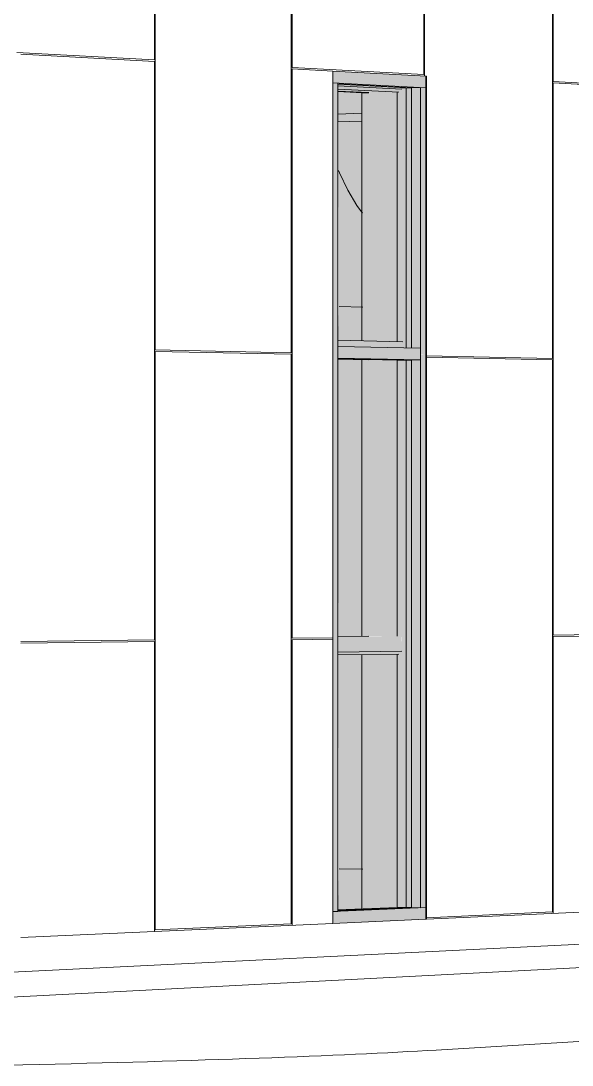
# Model space of a CAD drawing. Header units: inches. Extents: x 30681 to 92461, y -36095 to 66.
# Drawn here: x 92446.7011 to 92446.7454, y 65.9574 to 66.0412 of the extents above; entities that cross this region are included whole.
import ezdxf

# ---------------------------------------------------------------- set-up
doc = ezdxf.new("R2010")
doc.units = ezdxf.units.IN
doc.header["$MEASUREMENT"] = 0
for name, color, linetype, lineweight in [('A-GLAZ-CURT', 52, 'Continuous', 9), ('A-GLAZ-CWMG', 51, 'Continuous', 9), ('A-WALL-PATT', 111, 'Continuous', 13), ('Conc', 7, 'Continuous', 9), ('EOP-PR', 4, 'Continuous', 9), ('I-WALL', 2, 'Continuous', 13), ('L-SITE-WALL', 31, 'Continuous', 13), ('M-HVAC-DUCT', 70, 'Continuous', 9), ('S-BEAM', 12, 'Continuous', 9)]:
    doc.layers.add(name, color=color, linetype=linetype, lineweight=lineweight)

# ---------------------------------------------------------------- blocks, each defined once
blk = doc.blocks.new('FP_39-Looking North East Copy 1')
at = {"layer": 'A-WALL-PATT', "lineweight": 9}
for p, q in [((31213.922704, 66.038102), (31213.922704, 66.061252)), ((31213.922762, 66.01483), (31213.922762, 66.061247)), ((31213.933688, 66.014599), (31213.933688, 66.060294)), ((31213.933744, 66.037503), (31213.933744, 66.060289)), ((31213.944334, 66.036928), (31213.944334, 66.059365)), ((31213.944388, 66.036808), (31213.944388, 66.05936)), ((31213.954657, 66.014156), (31213.954657, 66.058464)), ((31213.954709, 66.036365), (31213.954709, 66.05846)), ((31213.922704, 66.038102), (31213.911664, 66.038701)), ((31213.911982, 66.038561), (31213.922704, 66.037981)), ((31213.922704, 65.99156), (31213.922704, 66.037981)), ((31213.944334, 66.036928), (31213.933744, 66.037503)), ((31213.933744, 66.037384), (31213.937033, 66.037206)), ((31213.933744, 65.991692), (31213.933744, 66.037384)), ((31213.944334, 66.036811), (31213.944334, 66.036811)), ((31213.964671, 66.035824), (31213.954709, 66.036365)), ((31213.954709, 66.03625), (31213.964671, 66.035711)), ((31213.954709, 65.991945), (31213.954709, 66.03625)), ((31213.933688, 66.014599), (31213.922762, 66.01483)), ((31213.922762, 65.968291), (31213.922762, 66.014709)), ((31213.933688, 66.01448), (31213.922762, 66.014709)), ((31213.933688, 65.968785), (31213.933688, 66.01448)), ((31213.954657, 66.014156), (31213.944551, 66.014369)), ((31213.954657, 66.014041), (31213.944551, 66.014252)), ((31213.954657, 65.969732), (31213.954657, 66.014041)), ((31213.922704, 65.99156), (31213.911982, 65.991431)), ((31213.937033, 65.991732), (31213.933744, 65.991692)), ((31213.933744, 65.991574), (31213.937033, 65.991614)), ((31213.933744, 65.968669), (31213.933744, 65.991574)), ((31213.964671, 65.992064), (31213.954709, 65.991945)), ((31213.954709, 65.991829), (31213.964671, 65.991951)), ((31213.954709, 65.969619), (31213.954709, 65.991829)), ((31213.911982, 65.991308), (31213.922704, 65.991439)), ((31213.922704, 65.968168), (31213.922704, 65.991439)), ((31213.944551, 65.969276), (31213.954657, 65.969732)), ((31213.954657, 65.969617), (31213.954657, 65.969617)), ((31213.954709, 65.969619), (31213.954709, 65.969619)), ((31213.922704, 65.968168), (31213.922704, 65.968168)), ((31213.922762, 65.968291), (31213.933688, 65.968785)), ((31213.922762, 65.968171), (31213.922762, 65.968171)), ((31213.933688, 65.968666), (31213.933688, 65.968666)), ((31213.933744, 65.968669), (31213.933744, 65.968669))]:
    blk.add_line(p, q, dxfattribs=at)

msp = doc.modelspace()

# ---------------------------------------------------------------- hatches: boundary and pattern name
at = {"layer": 'A-GLAZ-CURT', "transparency": 33554458}
for points in [[(92446.732485, 66.014979), (92446.732485, 66.035873), (92446.726578, 66.036183), (92446.726579, 66.036127), (92446.731701, 66.035858), (92446.731701, 66.035741), (92446.731461, 66.035511), (92446.731336, 66.035518), (92446.731336, 66.0155), (92446.731664, 66.015479), (92446.731701, 66.015407), (92446.731701, 66.014996), (92446.732136, 66.014986)], [(92446.731336, 66.0155), (92446.731336, 66.035518), (92446.728882, 66.035646), (92446.729069, 66.035474), (92446.729048, 66.035445), (92446.729153, 66.035428), (92446.728489, 66.035463), (92446.728489, 66.015565)], [(92446.728579, 66.018264), (92446.728542, 66.03321), (92446.72664, 66.033133), (92446.726674, 66.018315), (92446.728252, 66.018273)]]:
    msp.add_hatch(color=256, dxfattribs=at).paths.add_polyline_path(points, flags=0)
h = msp.add_hatch(color=256, dxfattribs=at)
h.paths.add_polyline_path([(92446.731701, 66.014996), (92446.731691, 66.01545), (92446.731623, 66.015494), (92446.72858, 66.015575), (92446.72858, 66.018265), (92446.726678, 66.018316), (92446.726579, 66.015109), (92446.72685, 66.015103)], flags=0)
h.paths.add_polyline_path([(92446.726585, 66.033121), (92446.728489, 66.033199), (92446.72849, 66.035463), (92446.729048, 66.035445), (92446.729069, 66.035474), (92446.728882, 66.035646), (92446.731491, 66.03554), (92446.731701, 66.035741), (92446.731701, 66.035864), (92446.731585, 66.035864), (92446.726579, 66.036127), (92446.726585, 66.033638)], flags=0)
at = {"layer": 'A-GLAZ-CURT', "transparency": 33554593}
for points in [[(92446.726578, 65.969827), (92446.732485, 65.970094), (92446.732485, 66.014022), (92446.726579, 66.014133), (92446.72658, 66.014111), (92446.731336, 66.013996), (92446.731336, 65.991851), (92446.731679, 65.991819), (92446.731701, 65.991762), (92446.731701, 65.990656), (92446.731461, 65.990432), (92446.731336, 65.99043), (92446.731336, 65.970105), (92446.72658, 65.969897)], [(92446.72858, 65.973172), (92446.72858, 65.990384), (92446.731461, 65.990432), (92446.731701, 65.990656), (92446.731679, 65.991819), (92446.731623, 65.99185), (92446.72858, 65.991859), (92446.72858, 66.014063), (92446.726584, 66.014094), (92446.726678, 65.9732)], [(92446.726601, 65.969893), (92446.728506, 65.969976), (92446.72858, 65.973172), (92446.726678, 65.9732), (92446.726606, 65.97009)]]:
    msp.add_hatch(color=256, dxfattribs=at).paths.add_polyline_path(points, flags=0)
h = msp.add_hatch(color=256, dxfattribs=at)
h.paths.add_polyline_path([(92446.728489, 65.969979), (92446.731336, 65.970124), (92446.731336, 65.99043), (92446.728489, 65.99039), (92446.728489, 65.970094)], flags=0)
h.paths.add_polyline_path([(92446.731336, 65.991858), (92446.731336, 66.014013), (92446.728489, 66.014055), (92446.728489, 65.991864), (92446.728879, 65.991869)], flags=0)
at = {"layer": 'A-GLAZ-CWMG'}
for points in [[(92446.733651, 66.035864), (92446.733633, 66.036799), (92446.726186, 66.037175), (92446.726186, 66.036257), (92446.733217, 66.035887)], [(92446.726577, 66.014636), (92446.726577, 66.036237), (92446.726186, 66.036257), (92446.726186, 66.014645)], [(92446.733217, 66.014962), (92446.733217, 66.035887), (92446.732485, 66.035864), (92446.732485, 66.014979), (92446.732532, 66.014978)], [(92446.733651, 66.014486), (92446.733651, 66.035864), (92446.733217, 66.035864), (92446.733217, 66.014495)], [(92446.733217, 66.014027), (92446.733217, 66.014962), (92446.726577, 66.015086), (92446.726577, 66.014164), (92446.732531, 66.014041)], [(92446.726186, 65.969766), (92446.726577, 65.969795), (92446.726577, 66.014636), (92446.726186, 66.014645), (92446.726186, 65.969795)], [(92446.733217, 65.970075), (92446.733651, 65.970094), (92446.733651, 66.014486), (92446.733217, 66.01448), (92446.733217, 65.972235)], [(92446.733217, 65.970075), (92446.733217, 66.014027), (92446.732485, 66.014012), (92446.732485, 65.970087)], [(92446.726186, 65.968821), (92446.733651, 65.969176), (92446.733651, 65.970094), (92446.726186, 65.969764), (92446.726186, 65.968838)]]:
    msp.add_hatch(color=256, dxfattribs=at).paths.add_polyline_path(points, flags=0)
at = {"layer": 'L-SITE-WALL'}
msp.add_hatch(color=256, dxfattribs=at).paths.add_polyline_path([(92446.733704, 65.969159), (92446.733704, 66.036799), (92446.733651, 66.036771), (92446.733651, 65.96916)], flags=0)

# ---------------------------------------------------------------- linework, layer by layer
at = {"layer": 'A-GLAZ-CURT'}
for p, q in [((92446.732485, 66.035873), (92446.726578, 66.036183)), ((92446.726579, 66.036153), (92446.732067, 66.035865)), ((92446.732067, 66.035865), (92446.732485, 66.035873)), ((92446.732067, 66.035865), (92446.732067, 66.014988)), ((92446.732485, 66.014979), (92446.732485, 66.035873)), ((92446.732485, 66.014022), (92446.726578, 66.014143)), ((92446.726579, 66.014132), (92446.732067, 66.014019)), ((92446.732067, 66.014019), (92446.732485, 66.014022)), ((92446.732067, 66.014019), (92446.732067, 65.970093)), ((92446.732485, 65.970087), (92446.732485, 66.014022)), ((92446.726578, 65.969827), (92446.732485, 65.970087)), ((92446.732067, 65.970093), (92446.726579, 65.969853)), ((92446.732067, 65.970093), (92446.732485, 65.970087))]:
    msp.add_line(p, q, dxfattribs=at)
at = {"layer": 'A-GLAZ-CWMG'}
for p, q in [((92446.733651, 66.036798), (92446.733651, 66.035864)), ((92446.726186, 66.036257), (92446.733651, 66.035864)), ((92446.726186, 66.036257), (92446.726577, 66.036237)), ((92446.726577, 66.014636), (92446.726577, 66.036237)), ((92446.731336, 66.035518), (92446.731336, 66.015499)), ((92446.731701, 66.035858), (92446.732485, 66.035873)), ((92446.732485, 66.035873), (92446.733217, 66.035887)), ((92446.733217, 66.035887), (92446.733651, 66.035864)), ((92446.733217, 66.035887), (92446.733217, 66.014495)), ((92446.733651, 66.014486), (92446.733651, 66.035864)), ((92446.726577, 66.014164), (92446.726577, 66.015108)), ((92446.733217, 66.014962), (92446.726577, 66.015108)), ((92446.733217, 66.014962), (92446.733217, 66.014027)), ((92446.726577, 65.969783), (92446.726577, 66.014636)), ((92446.726577, 66.014164), (92446.733217, 66.014027)), ((92446.733217, 66.014495), (92446.733217, 65.970075)), ((92446.733651, 65.970094), (92446.733651, 66.014486)), ((92446.72658, 66.014111), (92446.731336, 66.014013)), ((92446.732485, 66.014022), (92446.731336, 66.014013)), ((92446.731336, 66.014013), (92446.731336, 65.991851)), ((92446.733217, 66.014027), (92446.732485, 66.014022)), ((92446.731336, 65.99043), (92446.731336, 65.970105)), ((92446.733651, 65.970094), (92446.726186, 65.969766)), ((92446.726577, 65.969783), (92446.726186, 65.969766)), ((92446.731336, 65.970105), (92446.72658, 65.969897)), ((92446.732485, 65.970087), (92446.731336, 65.970105)), ((92446.733217, 65.970075), (92446.732485, 65.970087)), ((92446.733651, 65.970094), (92446.733217, 65.970075)), ((92446.733651, 65.970094), (92446.733651, 65.96916)), ((92446.726186, 65.968821), (92446.733651, 65.96916))]:
    msp.add_line(p, q, dxfattribs=at)
at = {"layer": 'Conc'}
for p, q in [((92446.975483, 65.977197), (92446.664449, 65.961019)), ((92446.677152, 65.96377), (92446.836956, 65.971628))]:
    msp.add_line(p, q, dxfattribs=at)
at = {"layer": 'EOP-PR'}
msp.add_line((92446.734473, 65.958658), (92446.980326, 65.973618), dxfattribs=at)
msp.add_polyline3d([(92446.699958, 65.957446, 0), (92446.701281, 65.957473, 0), (92446.702589, 65.957502, 0), (92446.703882, 65.957531, 0), (92446.70516, 65.957561, 0), (92446.706422, 65.957591, 0), (92446.707668, 65.957622, 0), (92446.708898, 65.957654, 0), (92446.710111, 65.957686, 0), (92446.711308, 65.957719, 0), (92446.712487, 65.957752, 0), (92446.71365, 65.957786, 0), (92446.714795, 65.957821, 0), (92446.715923, 65.957856, 0), (92446.717032, 65.957892, 0), (92446.718124, 65.957928, 0), (92446.719197, 65.957964, 0), (92446.720252, 65.958002, 0), (92446.721288, 65.958039, 0), (92446.722305, 65.958077, 0), (92446.723304, 65.958116, 0), (92446.724283, 65.958155, 0), (92446.725242, 65.958195, 0), (92446.726182, 65.958235, 0), (92446.727102, 65.958276, 0), (92446.728003, 65.958316, 0), (92446.728883, 65.958358, 0), (92446.729743, 65.9584, 0), (92446.730583, 65.958442, 0), (92446.731402, 65.958484, 0), (92446.732201, 65.958527, 0), (92446.732979, 65.958571, 0), (92446.733737, 65.958614, 0), (92446.734473, 65.958658, 0)], dxfattribs=at)
at = {"layer": 'I-WALL'}
msp.add_line((92446.726678, 65.9732), (92446.72858, 65.973172), dxfattribs=at)
at = {"layer": 'L-SITE-WALL'}
for p, q in [((92446.726186, 65.968818), (92446.726186, 66.037206)), ((92446.726186, 66.037206), (92446.733704, 66.036799)), ((92446.733651, 66.036798), (92446.733704, 66.036799)), ((92446.733704, 66.036799), (92446.733704, 65.969159)), ((92446.728489, 66.015564), (92446.728489, 66.035463)), ((92446.728489, 65.991871), (92446.728489, 66.014039)), ((92446.728489, 65.969979), (92446.728489, 65.99039)), ((92446.733704, 65.969159), (92446.774979, 65.97103)), ((92446.733651, 65.96916), (92446.733704, 65.969159)), ((92446.701135, 65.967682), (92446.726186, 65.968818))]:
    msp.add_line(p, q, dxfattribs=at)
at = {"layer": 'M-HVAC-DUCT'}
msp.add_line((92446.728577, 66.018261), (92446.726672, 66.018312), dxfattribs=at)
msp.add_polyline3d([(92446.726642, 66.029223, 0), (92446.726719, 66.02903, 0), (92446.727387, 66.027651, 0), (92446.728108, 66.026417, 0), (92446.728546, 66.025792, 0)], dxfattribs=at)
at = {"layer": 'S-BEAM'}
for p, q in [((92446.726579, 66.036009), (92446.731701, 66.035741)), ((92446.731461, 66.035511), (92446.726579, 66.035765)), ((92446.729069, 66.035474), (92446.726584, 66.035603)), ((92446.72904, 66.035434), (92446.726584, 66.035561)), ((92446.726585, 66.033757), (92446.728489, 66.033833)), ((92446.726585, 66.033121), (92446.728489, 66.033199)), ((92446.726579, 66.015608), (92446.731806, 66.015489)), ((92446.726584, 66.014094), (92446.72904, 66.014043)), ((92446.726584, 65.991842), (92446.729058, 65.991871)), ((92446.726579, 65.990586), (92446.731701, 65.990656)), ((92446.726579, 65.990364), (92446.731461, 65.990432))]:
    msp.add_line(p, q, dxfattribs=at)

# ---------------------------------------------------------------- block references
at = {"layer": 'L-SITE-WALL', "lineweight": 9}
msp.add_blockref('FP_39-Looking North East Copy 1', (61232.789153, 0), dxfattribs=at)

doc.saveas('drawing.dxf')
